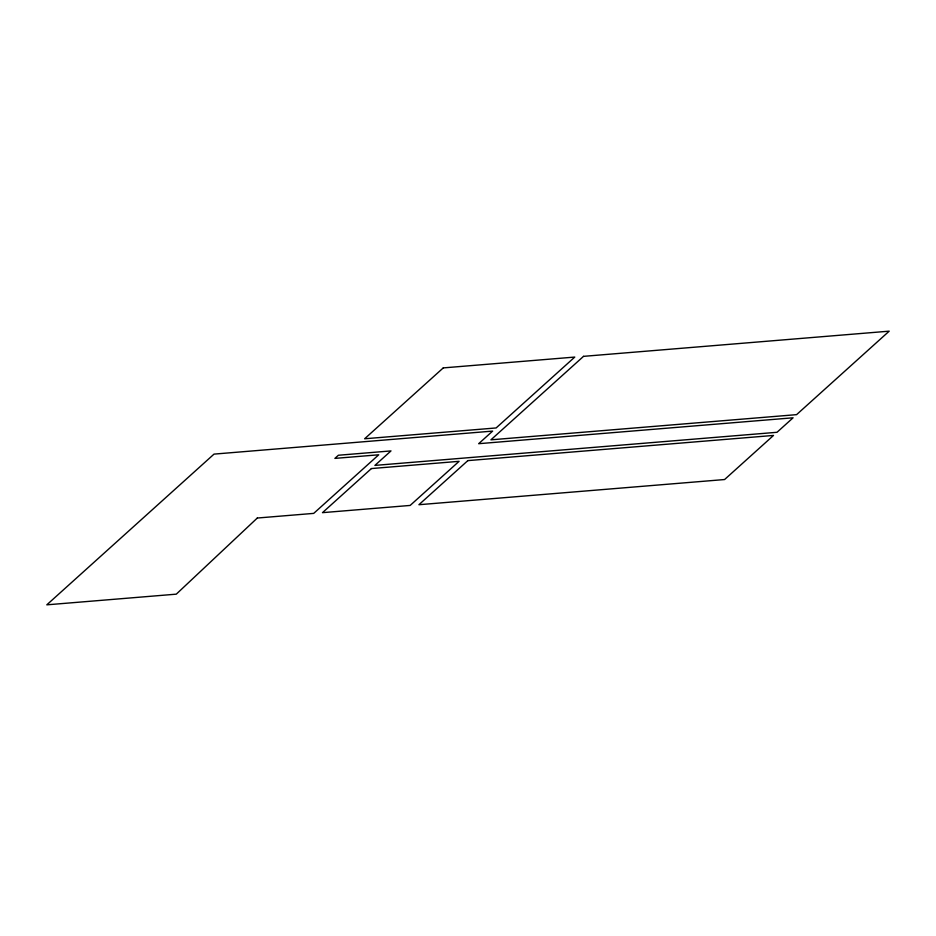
<?xml version="1.0" encoding="UTF-8"?>
<svg xmlns="http://www.w3.org/2000/svg" width="936" height="936" viewBox="0 0 936 936"><rect width="100%" height="100%" fill="white"/><g stroke="black" fill="none" stroke-linecap="round" stroke-linejoin="round"><path stroke-width="1.4" d="M257.306 518.029L176.284 594.161L46.8 604.832L214.028 454.112L492.64 431.098L478.659 443.699L793.084 417.795L777.009 432.292L374.903 465.403L390.991 450.918L338.387 455.247L334.889 458.394L378.729 454.791L313.712 513.384L257.306 518.029M443.266 367.906L364.63 438.773L496.127 427.951L574.774 357.072L443.266 367.906M371.416 468.562L322.475 512.659L410.143 505.44L459.085 461.331L371.416 468.562M467.848 460.617L418.918 504.715L724.581 479.536L773.51 435.439L467.848 460.617M583.537 356.347L490.92 439.826L796.583 414.648L889.2 331.168L583.537 356.347"/></g></svg>
